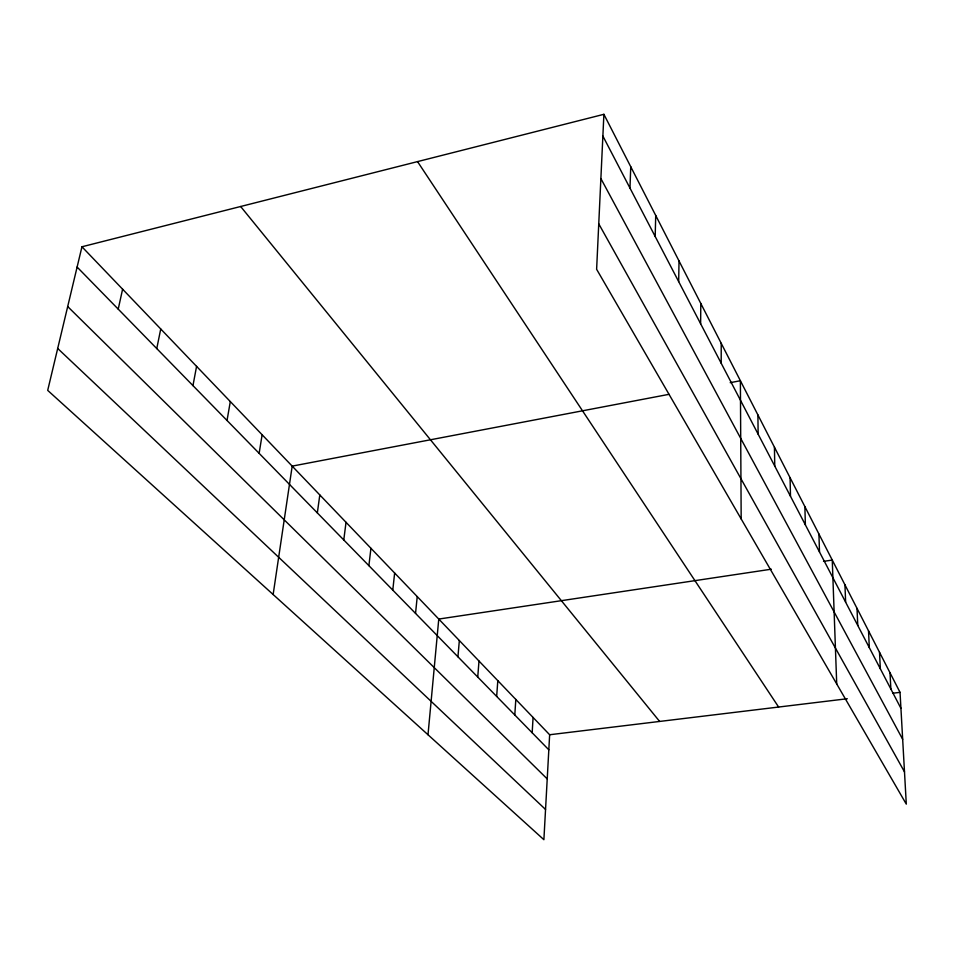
<?xml version="1.0" encoding="UTF-8"?>
<svg xmlns="http://www.w3.org/2000/svg" width="954" height="954" viewBox="0 0 954 954"><rect width="100%" height="100%" fill="white"/><g stroke="black" fill="none" stroke-linecap="round" stroke-linejoin="round"><path stroke-width="1.43" d="M721.2 363.247L721.224 343.321M700.63 323.764L700.808 303.467M678.676 281.609L679.021 260.955M655.183 236.497L655.72 215.473M629.974 188.093L630.749 166.712M603.894 114.313L596.62 269.278L906.3 804.127L900.039 692.354L603.894 114.313L81.949 246.776L47.7 390.377L543.887 839.687L549.647 734.747L81.949 246.776M532.165 732.755L533.083 717.468M514.79 714.975L515.816 699.449M496.664 696.432L497.809 680.655M477.739 677.054L478.991 661.027M457.944 656.793L459.339 640.528M428 734.747L438.768 619.063L771.309 569.204M415.539 613.398L417.232 596.584M392.786 590.109L394.646 573.032M368.888 565.662L370.939 548.288M343.774 539.952L346.028 522.303M317.336 512.906L319.805 494.947M273.142 594.509L292.186 466.124L669.04 394.324M259.142 453.341L262.123 434.762M227.028 420.476L230.308 401.574M192.958 385.619L196.572 366.372M156.766 348.568L160.737 328.987M118.224 309.12L122.601 289.205M730.204 382.673L740.387 380.729L741.175 518.94M823.517 561.369L832.258 560.058L836.718 683.946M549.647 734.747L847.319 698.733M892.694 693.236L900.039 692.354M57.693 348.46L545.545 809.469M67.686 306.544L547.226 778.917M77.107 267.048L548.824 749.808M240.658 206.505L659.631 721.439M417.554 161.608L778.619 707.045M598.754 223.82L904.499 771.881M600.877 178.553L902.675 739.326M602.88 136.064L900.934 708.357M889.999 672.773L890.869 689.026M879.516 652.286L880.339 668.814M868.522 630.844L869.321 647.647M857.014 608.378L857.765 625.466M844.946 584.814L845.638 602.177M818.926 534.025L819.498 551.984M804.878 506.622L805.379 524.891M790.079 477.715L790.496 496.307M774.433 447.199L774.767 466.101M757.905 414.918L758.132 434.165"/></g></svg>
